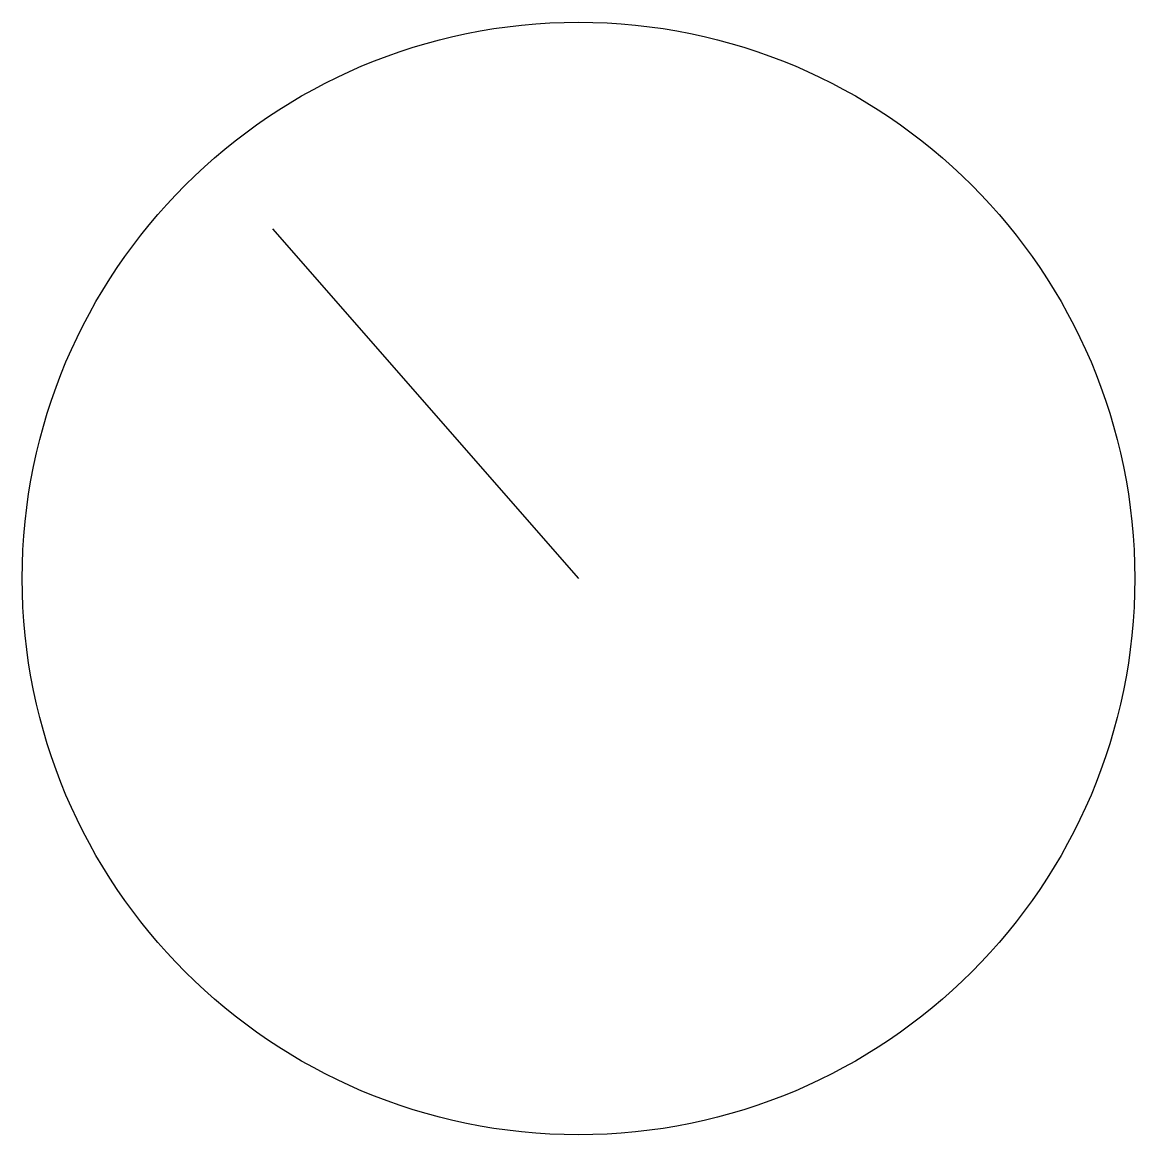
# Model space of a CAD drawing. Header units: feet. Extents: x -6.3 to 21.7, y -22.8 to 5.2.
import ezdxf

# ---------------------------------------------------------------- set-up
doc = ezdxf.new("R2010")
doc.units = ezdxf.units.FT
doc.header["$MEASUREMENT"] = 0

# ---------------------------------------------------------------- blocks, each defined once
blk = doc.blocks.new('block_name_here')
at = {"elevation": -13}
blk.add_lwpolyline([(-19, 22), (-11.3, 13.2)], dxfattribs=at)
blk.add_circle((-11.3, 13.2, -22.9), 14)

msp = doc.modelspace()

# ---------------------------------------------------------------- block references
msp.add_blockref('block_name_here', (19, -22, 13))

doc.saveas('drawing.dxf')
